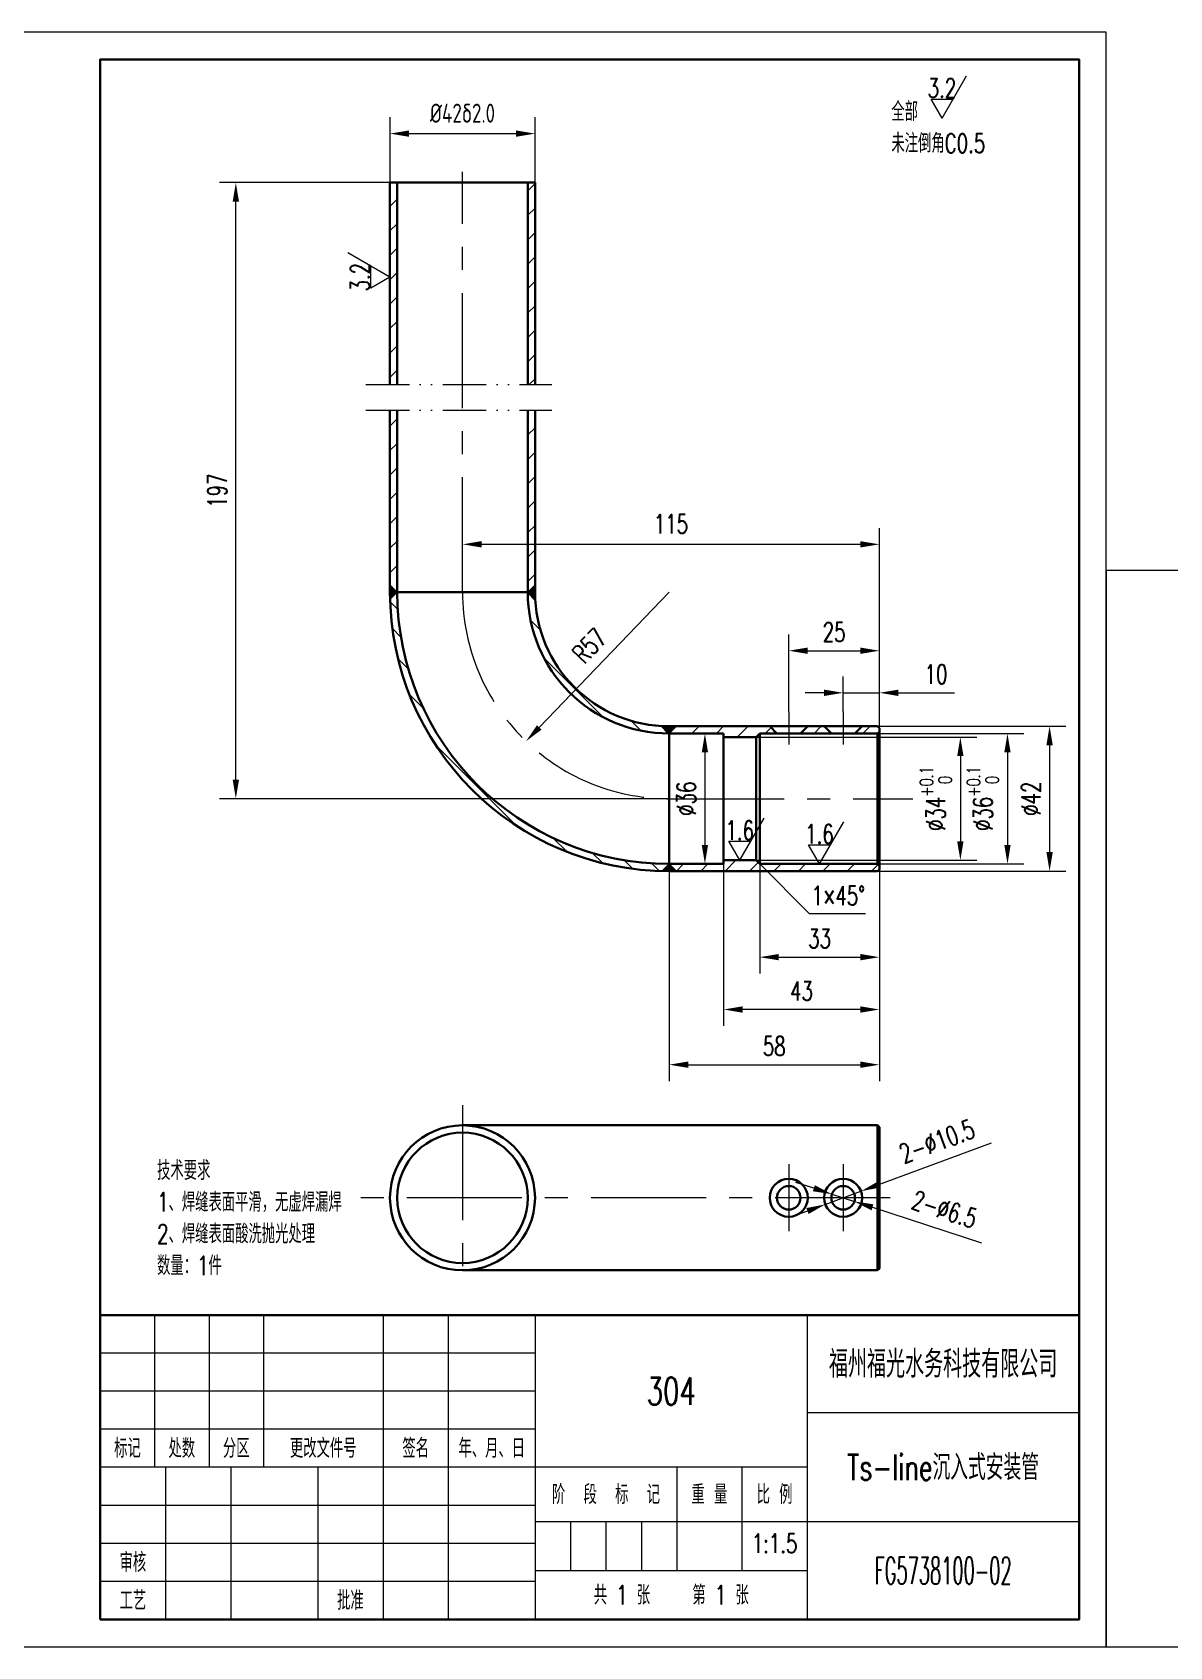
# Model space of a CAD drawing. Header units: millimetres. Extents: x 0 to 10469, y -1705 to 1188.
# Drawn here: x 2441.2 to 2755, y 0 to 445.5 of the extents above; entities that cross this region are included whole.
import ezdxf
from ezdxf.enums import TextEntityAlignment as Align

# ---------------------------------------------------------------- set-up
doc = ezdxf.new("R2010")
doc.units = ezdxf.units.MM
for name, pattern in [('ACAD_ISO02W100', [15, 12, -3]), ('ACAD_ISO12W100', [21, 12, -3, 0, -3, 0, -3]), ('CENTER', [50.8, 31.75, -6.35, 6.35, -6.35])]:
    doc.linetypes.add(name, pattern=pattern)
for name, color, linetype, lineweight in [('中心线', 1, 'CENTER', 15), ('剖断线', 3, 'ACAD_ISO12W100', 15), ('剖面线', 4, 'Continuous', 15), ('粗实线', 7, 'Continuous', 30), ('细实线', 3, 'Continuous', 15), ('虚线', 2, 'ACAD_ISO02W100', 15)]:
    doc.layers.add(name, color=color, linetype=linetype, lineweight=lineweight)
doc.styles.add('1.5', font='simplex.shx', dxfattribs={"width": 0.7, "height": 5.25, "bigfont": 'hztxt.shx'})
doc.styles.add('机械工程图样式', font='simplex.shx', dxfattribs={"width": 0.7, "height": 3.5, "bigfont": 'hztxt.shx'})
doc.dimstyles.new('机械工程图-1.5', dxfattribs={"dimtxt": 3.5, "dimasz": 5.25, "dimexe": 4.5, "dimexo": 0, "dimgap": 2.5, "dimtad": 1, "dimdec": 3, "dimdsep": 46, "dimtxsty": '1.5', "dimcen": 0, "dimclrd": 256, "dimclre": 256, "dimadec": 0, "dimazin": 2, "dimtfac": 1, "dimtdec": 3, "dimtmove": 0, "dimatfit": 3, "dimfxl": 1, "dimtolj": 1, "dimtzin": 0, "dimlwd": -1, "dimlwe": -1, "dimarcsym": 0})
doc.dimstyles.new('机械工程图-1.5-圆', dxfattribs={"dimtxt": 3.5, "dimasz": 5.25, "dimexe": 4.5, "dimexo": 0, "dimgap": 3, "dimtad": 1, "dimdec": 3, "dimdsep": 46, "dimtxsty": '1.5', "dimcen": 0, "dimclrd": 256, "dimclre": 256, "dimadec": 0, "dimazin": 2, "dimtfac": 1, "dimtdec": 3, "dimtmove": 0, "dimatfit": 0, "dimfxl": 1, "dimtolj": 1, "dimtzin": 0, "dimlwd": -1, "dimlwe": -1, "dimarcsym": 0})

# ---------------------------------------------------------------- blocks, each defined once
blk = doc.blocks.new('*D27')
at = {"layer": 'Defpoints', "color": 0}
for p in [(2631.92, 216.01), (2674.92, 214.51), (2631.92, 175.84)]:
    blk.add_point(p, dxfattribs=at)
at = {"layer": '细实线'}
for p, q in [((2631.92, 216.01), (2631.92, 171.34)), ((2674.92, 214.51), (2674.92, 171.34)), ((2669.67, 175.84), (2637.17, 175.84))]:
    blk.add_line(p, q, dxfattribs=at)
for points in [[(2637.17, 176.71), (2637.17, 174.96), (2631.92, 175.84)], [(2669.67, 176.71), (2669.67, 174.96), (2674.92, 175.84)]]:
    blk.add_solid(points, dxfattribs=at)
at = {"layer": '细实线', "color": 0, "insert": (2653.42, 180.96), "char_height": 5.25, "attachment_point": 5, "style": '1.5'}
blk.add_mtext('\\A1;43', dxfattribs=at)
blk = doc.blocks.new('*D31')
at = {"layer": 'Defpoints', "color": 0}
for p in [(2631.92, 252.01), (2626.79, 216.01), (2631.92, 216.01)]:
    blk.add_point(p, dxfattribs=at)
at = {"layer": '细实线'}
for p, q in [((2631.92, 252.01), (2622.29, 252.01)), ((2626.79, 246.76), (2626.79, 221.26)), ((2631.92, 216.01), (2622.29, 216.01))]:
    blk.add_line(p, q, dxfattribs=at)
for points in [[(2627.66, 246.76), (2625.91, 246.76), (2626.79, 252.01)], [(2625.91, 221.26), (2627.66, 221.26), (2626.79, 216.01)]]:
    blk.add_solid(points, dxfattribs=at)
at = {"layer": '细实线', "color": 0, "insert": (2621.66, 234.01), "char_height": 5.25, "attachment_point": 5, "rotation": 90, "style": '1.5'}
blk.add_mtext('\\A1;%%c36', dxfattribs=at)
blk = doc.blocks.new('*D32')
at = {"layer": 'Defpoints', "color": 0}
for p in [(2579.92, 417.54), (2539.92, 404.01), (2579.92, 404.01)]:
    blk.add_point(p, dxfattribs=at)
at = {"layer": '细实线'}
for p, q in [((2539.92, 404.01), (2539.92, 422.04)), ((2579.92, 404.01), (2579.92, 422.04)), ((2545.17, 417.54), (2574.67, 417.54))]:
    blk.add_line(p, q, dxfattribs=at)
for points in [[(2545.17, 418.42), (2545.17, 416.67), (2539.92, 417.54)], [(2574.67, 416.67), (2574.67, 418.42), (2579.92, 417.54)]]:
    blk.add_solid(points, dxfattribs=at)
at = {"layer": '细实线', "color": 0, "insert": (2559.92, 423.17), "char_height": 5.25, "attachment_point": 5, "style": '1.5'}
blk.add_mtext('\\A1;%%c42δ2.0', dxfattribs=at)
blk = doc.blocks.new('粗糙度')
at = {"layer": '细实线'}
for p, q in [((0, 0), (4.48, 7.75)), ((0, 0), (-2.02, 3.5)), ((-2.02, 3.5), (2.02, 3.5))]:
    blk.add_line(p, q, dxfattribs=at)
at = {"layer": '细实线', "style": '机械工程图样式', "width": 0.7}
blk.add_attdef('粗糙度', text='', height=3.5, dxfattribs=at).set_placement((-0.02, 5.51), align=Align.MIDDLE_CENTER)
blk = doc.blocks.new('*D33')
at = {"layer": 'Defpoints', "color": 0}
for p in [(2616.92, 214.01), (2674.92, 214.51), (2674.92, 160.6)]:
    blk.add_point(p, dxfattribs=at)
at = {"layer": '细实线'}
for p, q in [((2616.92, 214.01), (2616.92, 156.1)), ((2674.92, 214.51), (2674.92, 156.1)), ((2622.17, 160.6), (2669.67, 160.6))]:
    blk.add_line(p, q, dxfattribs=at)
for points in [[(2622.17, 161.48), (2622.17, 159.73), (2616.92, 160.6)], [(2669.67, 161.48), (2669.67, 159.73), (2674.92, 160.6)]]:
    blk.add_solid(points, dxfattribs=at)
at = {"layer": '细实线', "color": 0, "insert": (2645.92, 165.73), "char_height": 5.25, "attachment_point": 5, "style": '1.5'}
blk.add_mtext('\\A1;58', dxfattribs=at)
blk = doc.blocks.new('*D34')
at = {"layer": 'Defpoints', "color": 0}
for p in [(2640.92, 251.01), (2640.92, 217.01), (2697.25, 217.01)]:
    blk.add_point(p, dxfattribs=at)
at = {"layer": '细实线'}
for p, q in [((2640.92, 251.01), (2701.75, 251.01)), ((2697.25, 245.76), (2697.25, 222.26)), ((2640.92, 217.01), (2701.75, 217.01))]:
    blk.add_line(p, q, dxfattribs=at)
for points in [[(2698.12, 245.76), (2696.37, 245.76), (2697.25, 251.01)], [(2696.37, 222.26), (2698.12, 222.26), (2697.25, 217.01)]]:
    blk.add_solid(points, dxfattribs=at)
at = {"layer": '细实线', "color": 0, "insert": (2690.46, 234.01), "char_height": 5.25, "attachment_point": 5, "rotation": 90, "style": '1.5'}
blk.add_mtext('\\A1;\\A1;%%c34{\\H0.7x;\\S+0.1^   0;}', dxfattribs=at)
blk = doc.blocks.new('*D35')
at = {"layer": 'Defpoints', "color": 0}
for p in [(2559.92, 304.2), (2559.92, 291.01), (2674.92, 253.51)]:
    blk.add_point(p, dxfattribs=at)
at = {"layer": '细实线'}
for p, q in [((2559.92, 291.01), (2559.92, 308.7)), ((2674.92, 253.51), (2674.92, 308.7)), ((2669.67, 304.2), (2565.17, 304.2))]:
    blk.add_line(p, q, dxfattribs=at)
for points in [[(2565.17, 305.08), (2565.17, 303.33), (2559.92, 304.2)], [(2669.67, 305.08), (2669.67, 303.33), (2674.92, 304.2)]]:
    blk.add_solid(points, dxfattribs=at)
at = {"layer": '细实线', "color": 0, "insert": (2617.42, 309.83), "char_height": 5.25, "attachment_point": 5, "style": '1.5'}
blk.add_mtext('\\A1;115', dxfattribs=at)
blk = doc.blocks.new('*D36')
at = {"layer": 'Defpoints', "color": 0}
for p in [(2669.84, 125.7), (2659.99, 122.05)]:
    blk.add_point(p, dxfattribs=at)
at = {"layer": '细实线'}
for p, q in [((2674.76, 127.53), (2705.82, 139.04)), ((2659.99, 122.05), (2669.84, 125.7)), ((2655.07, 120.23), (2650.15, 118.41))]:
    blk.add_line(p, q, dxfattribs=at)
for points in [[(2674.46, 128.35), (2675.07, 126.71), (2669.84, 125.7)], [(2655.38, 119.41), (2654.77, 121.05), (2659.99, 122.05)]]:
    blk.add_solid(points, dxfattribs=at)
at = {"layer": '细实线', "color": 0, "insert": (2690.8, 139.47), "char_height": 5.25, "attachment_point": 5, "rotation": 20.3339, "style": '1.5'}
blk.add_mtext('\\A1;2-∅10.5', dxfattribs=at)
blk = doc.blocks.new('*D37')
at = {"layer": 'Defpoints', "color": 0}
for p in [(2661.83, 124.88), (2668.01, 122.87)]:
    blk.add_point(p, dxfattribs=at)
at = {"layer": '细实线'}
for p, q in [((2656.83, 126.51), (2651.84, 128.13)), ((2661.83, 124.88), (2668.01, 122.87)), ((2673, 121.25), (2703.06, 111.47))]:
    blk.add_line(p, q, dxfattribs=at)
for points in [[(2656.56, 125.68), (2657.11, 127.34), (2661.83, 124.88)], [(2673.27, 122.08), (2672.73, 120.42), (2668.01, 122.87)]]:
    blk.add_solid(points, dxfattribs=at)
at = {"layer": '细实线', "color": 0, "insert": (2692.87, 120.7), "char_height": 5.25, "attachment_point": 5, "rotation": 341.9789, "style": '1.5'}
blk.add_mtext('\\A1;2-∅6.5', dxfattribs=at)
blk = doc.blocks.new('*D38')
at = {"layer": 'Defpoints', "color": 0}
for p in [(2674.92, 274.84), (2649.92, 258.01), (2674.92, 254.01)]:
    blk.add_point(p, dxfattribs=at)
at = {"layer": '细实线'}
for p, q in [((2649.92, 258.01), (2649.92, 279.34)), ((2674.92, 254.01), (2674.92, 279.34)), ((2655.17, 274.84), (2669.67, 274.84))]:
    blk.add_line(p, q, dxfattribs=at)
for points in [[(2655.17, 275.72), (2655.17, 273.97), (2649.92, 274.84)], [(2669.67, 275.72), (2669.67, 273.97), (2674.92, 274.84)]]:
    blk.add_solid(points, dxfattribs=at)
at = {"layer": '细实线', "color": 0, "insert": (2662.42, 279.97), "char_height": 5.25, "attachment_point": 5, "style": '1.5'}
blk.add_mtext('\\A1;25', dxfattribs=at)
blk = doc.blocks.new('*D39')
at = {"layer": 'Defpoints', "color": 0}
for p in [(2674.92, 263.23), (2664.92, 258.01), (2674.92, 254.01)]:
    blk.add_point(p, dxfattribs=at)
at = {"layer": '细实线'}
for p, q in [((2664.92, 258.01), (2664.92, 267.73)), ((2674.92, 254.01), (2674.92, 267.73)), ((2659.67, 263.23), (2654.42, 263.23)), ((2664.92, 263.23), (2674.92, 263.23)), ((2680.17, 263.23), (2695.67, 263.23))]:
    blk.add_line(p, q, dxfattribs=at)
for points in [[(2659.67, 264.1), (2659.67, 262.35), (2664.92, 263.23)], [(2680.17, 264.1), (2680.17, 262.35), (2674.92, 263.23)]]:
    blk.add_solid(points, dxfattribs=at)
at = {"layer": '细实线', "color": 0, "insert": (2690.54, 268.35), "char_height": 5.25, "attachment_point": 5, "style": '1.5'}
blk.add_mtext('\\A1;10', dxfattribs=at)
blk = doc.blocks.new('*D40')
at = {"layer": 'Defpoints', "color": 0}
for p in [(2674.42, 252.01), (2674.42, 216.01), (2710.25, 216.01)]:
    blk.add_point(p, dxfattribs=at)
at = {"layer": '细实线'}
for p, q in [((2674.42, 252.01), (2714.75, 252.01)), ((2710.25, 246.76), (2710.25, 221.26)), ((2674.42, 216.01), (2714.75, 216.01))]:
    blk.add_line(p, q, dxfattribs=at)
for points in [[(2711.12, 246.76), (2709.37, 246.76), (2710.25, 252.01)], [(2709.37, 221.26), (2711.12, 221.26), (2710.25, 216.01)]]:
    blk.add_solid(points, dxfattribs=at)
at = {"layer": '细实线', "color": 0, "insert": (2703.46, 234.01), "char_height": 5.25, "attachment_point": 5, "rotation": 90, "style": '1.5'}
blk.add_mtext('\\A1;\\A1;%%c36{\\H0.7x;\\S+0.1^   0;}', dxfattribs=at)
blk = doc.blocks.new('*D28')
at = {"layer": 'Defpoints', "color": 0}
for p in [(2674.42, 254.01), (2674.42, 214.01), (2721.86, 214.01)]:
    blk.add_point(p, dxfattribs=at)
at = {"layer": '细实线'}
for p, q in [((2674.42, 254.01), (2726.36, 254.01)), ((2721.86, 248.76), (2721.86, 219.26)), ((2674.42, 214.01), (2726.36, 214.01))]:
    blk.add_line(p, q, dxfattribs=at)
for points in [[(2722.73, 248.76), (2720.98, 248.76), (2721.86, 254.01)], [(2720.98, 219.26), (2722.73, 219.26), (2721.86, 214.01)]]:
    blk.add_solid(points, dxfattribs=at)
at = {"layer": '细实线', "color": 0, "insert": (2716.73, 234.01), "char_height": 5.25, "attachment_point": 5, "rotation": 90, "style": '1.5'}
blk.add_mtext('\\A1;%%c42', dxfattribs=at)
blk = doc.blocks.new('*D41')
at = {"layer": 'Defpoints', "color": 0}
for p in [(2616.92, 291.01), (2577.45, 249.88)]:
    blk.add_point(p, dxfattribs=at)
at = {"layer": '细实线'}
blk.add_line((2616.92, 291.01), (2581.09, 253.67), dxfattribs=at)
blk.add_solid([(2580.45, 254.27), (2581.72, 253.06), (2577.45, 249.88)], dxfattribs=at)
at = {"layer": '细实线', "color": 0, "insert": (2594.94, 276.23), "char_height": 5.25, "attachment_point": 5, "rotation": 46.1784, "style": '1.5'}
blk.add_mtext('\\A1;R57', dxfattribs=at)
blk = doc.blocks.new('*D29')
at = {"layer": 'Defpoints', "color": 0}
for p in [(2641.92, 216.01), (2674.92, 214.51), (2674.92, 190.28)]:
    blk.add_point(p, dxfattribs=at)
at = {"layer": '细实线'}
for p, q in [((2641.92, 216.01), (2641.92, 185.78)), ((2674.92, 214.51), (2674.92, 185.78)), ((2647.17, 190.28), (2669.67, 190.28))]:
    blk.add_line(p, q, dxfattribs=at)
for points in [[(2647.17, 191.16), (2647.17, 189.41), (2641.92, 190.28)], [(2669.67, 191.16), (2669.67, 189.41), (2674.92, 190.28)]]:
    blk.add_solid(points, dxfattribs=at)
at = {"layer": '细实线', "color": 0, "insert": (2658.42, 195.41), "char_height": 5.25, "attachment_point": 5, "style": '1.5'}
blk.add_mtext('\\A1;33', dxfattribs=at)
blk = doc.blocks.new('标题栏')
at = {"layer": '粗实线'}
blk.add_lwpolyline([(-180, 0), (0, 0), (0, 56), (-180, 56)], close=True, dxfattribs=at)
at = {"layer": '细实线'}
for p, q in [((-170, 56), (-170, 28)), ((-160, 56), (-160, 28)), ((-150, 56), (-150, 28)), ((-128, 56), (-128, 0)), ((-116, 56), (-116, 0)), ((-100, 56), (-100, 0)), ((-50, 56), (-50, 0)), ((-100, 49), (-180, 49)), ((-100, 42), (-180, 42)), ((0, 38), (-50, 38)), ((-100, 35), (-180, 35)), ((-50, 28), (-180, 28)), ((-168, 28), (-168, 0)), ((-156, 28), (-156, 0)), ((-140, 28), (-140, 0)), ((-74, 28), (-74, 9)), ((-62, 28), (-62, 9)), ((-100, 21), (-180, 21)), ((0, 18), (-100, 18)), ((-93.5, 18), (-93.5, 9)), ((-87, 18), (-87, 9)), ((-80.5, 18), (-80.5, 9)), ((-100, 14), (-180, 14)), ((-100, 9), (-50, 9)), ((-100, 7), (-180, 7))]:
    blk.add_line(p, q, dxfattribs=at)
at = {"layer": '细实线', "style": '机械工程图样式', "width": 0.7}
for s, p in [('标记', (-175, 31.5)), ('处数', (-165, 31.49)), ('分区', (-155, 31.5)), ('更改文件号', (-139, 31.5)), ('签名', (-122, 31.5)), ('年、月、日', (-108, 31.5)), ('阶  段  标  记', (-87, 23)), ('重 量', (-68, 23)), ('比 例', (-56, 23)), ('审核', (-174, 10.5)), ('工艺', (-174, 3.5)), ('批准', (-134, 3.5))]:
    blk.add_text(s, height=3.5, dxfattribs=at).set_placement(p, align=Align.MIDDLE_CENTER)
for tag, height, p in [('单位名称', 5, (-25, 47)), ('材料标记', 5, (-75, 42)), ('图样名称', 5, (-25, 28)), ('重量', 3.5, (-68, 14)), ('比例', 3.5, (-56, 14)), ('图样代号', 5, (-25, 9)), ('共张第张', 3.5, (-75, 4.51))]:
    blk.add_attdef(tag, text='', height=height, dxfattribs=at).set_placement(p, align=Align.MIDDLE_CENTER)
blk = doc.blocks.new('*D51')
at = {"layer": 'Defpoints', "color": 0}
for p in [(2497.39, 404.01), (2539.92, 404.01), (2616.92, 234.01)]:
    blk.add_point(p, dxfattribs=at)
at = {"layer": '细实线'}
for p, q in [((2539.92, 404.01), (2492.89, 404.01)), ((2497.39, 239.26), (2497.39, 398.76)), ((2616.92, 234.01), (2492.89, 234.01))]:
    blk.add_line(p, q, dxfattribs=at)
for points in [[(2498.27, 398.76), (2496.52, 398.76), (2497.39, 404.01)], [(2496.52, 239.26), (2498.27, 239.26), (2497.39, 234.01)]]:
    blk.add_solid(points, dxfattribs=at)
at = {"layer": '细实线', "color": 0, "insert": (2492.27, 319.01), "char_height": 5.25, "attachment_point": 5, "rotation": 90, "style": '1.5'}
blk.add_mtext('\\A1;197', dxfattribs=at)

msp = doc.modelspace()

# ---------------------------------------------------------------- hatches: boundary and pattern name
at = {"layer": '剖面线'}
h = msp.add_hatch(dxfattribs=at)
h.set_pattern_fill('ANSI31', color=256, scale=1.5, style=0)
h.set_pattern_definition([(45, (159.6095, 596.675), (-3.367596, 3.367596), [])])
h.paths.add_polyline_path([(2579.9176, 404.0056), (2577.9176, 404.0056), (2577.9176, 348.2615), (2579.9176, 348.2615)])
h.paths.add_polyline_path([(2541.9176, 404.0056), (2539.9176, 404.0056), (2539.9176, 348.2615), (2541.9176, 348.2615)])
h.paths.add_polyline_path([(2541.9176, 341.2615), (2539.9176, 341.2615), (2539.9176, 293.0056), (2541.9176, 291.0056)])
h.paths.add_polyline_path([(2579.9176, 341.2615), (2577.9176, 341.2615), (2577.9176, 291.0056), (2579.9176, 293.0056)])
h = msp.add_hatch(color=256, dxfattribs=at)
h.paths.add_polyline_path([(2539.9176, 293.0056), (2539.9176, 291.0056), (2541.9176, 291.0056)])
h.paths.add_polyline_path([(2541.9176, 291.0056), (2539.9176, 291.0056, 0.00641207), (2539.9429, 289.0309)])
h = msp.add_hatch(dxfattribs=at)
h.set_pattern_fill('ANSI31', color=256, scale=1.5, angle=90, style=0)
h.set_pattern_definition([(135, (1582.5, 26.708), (-3.367596, -3.367596), [])])
h.paths.add_polyline_path([(2579.9748, 288.9484), (2577.9176, 291.0056, 0.41421356), (2616.9176, 252.0056), (2614.8603, 254.0628, -0.38198941)])
h.paths.add_polyline_path([(2541.9176, 291.0056), (2539.9429, 289.0309, 0.39926791), (2614.9429, 214.0309), (2616.9176, 216.0056, -0.41421356)])
h = msp.add_hatch(color=256, dxfattribs=at)
h.paths.add_polyline_path([(2579.9176, 293.0056), (2577.9176, 291.0056), (2579.9176, 291.0056)])
h.paths.add_polyline_path([(2579.9176, 291.0056), (2577.9176, 291.0056), (2579.9748, 288.9484, -0.01390832)])
h = msp.add_hatch(color=256, dxfattribs=at)
h.paths.add_polyline_path([(2618.9176, 254.0056), (2616.9176, 254.0056), (2616.9176, 252.0056)])
h.paths.add_polyline_path([(2616.9176, 254.0056, -0.01390832), (2614.8603, 254.0628), (2616.9176, 252.0056)])
h = msp.add_hatch(dxfattribs=at)
h.set_pattern_fill('ANSI31', color=256, scale=1.5, style=0)
h.set_pattern_definition([(45, (532.5, 1e-06), (-3.367596, 3.367596), [])])
h.paths.add_polyline_path([(2640.9176, 251.0056), (2641.9176, 252.0056), (2646.6676, 252.0056), (2644.6676, 254.0056), (2618.9176, 254.0056), (2616.9176, 252.0056), (2631.9176, 252.0056), (2631.9176, 251.0056)])
h.paths.add_polyline_path([(2674.4176, 252.0056), (2674.9176, 252.5056), (2674.9176, 253.5056), (2674.4176, 254.0056), (2670.1676, 254.0056), (2668.1676, 252.0056)])
h.paths.add_polyline_path([(2661.6676, 252.0056), (2659.6676, 254.0056), (2655.1676, 254.0056), (2653.1676, 252.0056)])
h.paths.add_polyline_path([(2641.9176, 216.0056), (2643.9176, 214.0056), (2674.4176, 214.0056), (2674.9176, 214.5056), (2674.9176, 215.5056), (2674.4176, 216.0056)])
h.paths.add_polyline_path([(2643.9176, 214.0056), (2641.9176, 216.0056), (2640.9176, 217.0056), (2631.9176, 217.0056), (2631.9176, 216.0056), (2616.9176, 216.0056), (2618.9176, 214.0056)])
h = msp.add_hatch(color=256, dxfattribs=at)
h.paths.add_polyline_path([(2616.9176, 216.0056), (2616.9176, 214.0056), (2618.9176, 214.0056)])
h.paths.add_polyline_path([(2614.9429, 214.0309, 0.00641207), (2616.9176, 214.0056), (2616.9176, 216.0056)])

# ---------------------------------------------------------------- linework, layer by layer
at = {"layer": '中心线'}
for p, q in [((2559.9176, 291.0056), (2559.9176, 407.0056)), ((2649.9176, 258.0056), (2649.9176, 249.0056)), ((2664.9176, 258.0056), (2664.9176, 249.0056)), ((2641.9176, 252.0056), (2684.1419, 252.0056)), ((2616.9176, 234.0056), (2684.1419, 234.0056)), ((2559.9176, 149.4554), (2559.9176, 99.1736)), ((2649.9176, 133.1284), (2649.9176, 114.6284)), ((2664.9176, 133.1284), (2664.9176, 114.6284)), ((2677.9176, 123.8784), (2530.1447, 123.8784))]:
    msp.add_line(p, q, dxfattribs=at)
msp.add_arc((2616.9176, 291.0056), 57, 180, 270, dxfattribs=at)
at = {"layer": '剖断线'}
for p, q in [((2533.2691, 348.2615), (2584.5663, 348.2615)), ((2533.2691, 341.2615), (2584.5663, 341.2615))]:
    msp.add_line(p, q, dxfattribs=at)
at = {"layer": '剖面线'}
for p, q in [((2541.9176, 291.0056), (2539.9176, 293.0056)), ((2541.9176, 291.0056), (2539.9429, 289.0309)), ((2577.9176, 291.0056), (2579.9176, 293.0056)), ((2577.9176, 291.0056), (2579.9748, 288.9484)), ((2616.9176, 252.0056), (2614.8603, 254.0628)), ((2616.9176, 252.0056), (2618.9176, 254.0056)), ((2616.9176, 216.0056), (2614.9429, 214.0309)), ((2616.9176, 216.0056), (2618.9176, 214.0056))]:
    msp.add_line(p, q, dxfattribs=at)
at = {"layer": '粗实线'}
for p, q in [((2539.9176, 404.0056), (2539.9176, 348.2615)), ((2539.9176, 404.0056), (2579.9176, 404.0056)), ((2541.9176, 404.0056), (2541.9176, 348.2615)), ((2577.9176, 348.2615), (2577.9176, 404.0056)), ((2579.9176, 348.2615), (2579.9176, 404.0056)), ((2539.9176, 341.2615), (2539.9176, 291.0056)), ((2541.9176, 341.2615), (2541.9176, 291.0056)), ((2577.9176, 291.0056), (2577.9176, 341.2615)), ((2579.9176, 291.0056), (2579.9176, 341.2615)), ((2539.9176, 291.0056), (2579.9176, 291.0056)), ((2616.9176, 254.0056), (2616.9176, 214.0056)), ((2616.9176, 254.0056), (2674.4176, 254.0056)), ((2646.6676, 252.0056), (2644.6676, 254.0056)), ((2653.1676, 252.0056), (2655.1676, 254.0056)), ((2661.6676, 252.0056), (2659.6676, 254.0056)), ((2668.1676, 252.0056), (2670.1676, 254.0056)), ((2674.4176, 254.0056), (2674.9176, 253.5056)), ((2616.9176, 252.0056), (2631.9176, 252.0056)), ((2631.9176, 252.0056), (2631.9176, 216.0056)), ((2631.9176, 251.0056), (2640.9176, 251.0056)), ((2641.9176, 252.0056), (2640.9176, 251.0056)), ((2640.9176, 217.0056), (2640.9176, 251.0056)), ((2641.9176, 252.0056), (2641.9176, 216.0056)), ((2641.9176, 252.0056), (2674.4176, 252.0056)), ((2674.4176, 252.0056), (2674.9176, 252.5056)), ((2674.4176, 216.0056), (2674.4176, 252.0056)), ((2674.9176, 253.5056), (2674.9176, 214.5056)), ((2616.9176, 216.0056), (2631.9176, 216.0056)), ((2674.4176, 214.0056), (2616.9176, 214.0056)), ((2640.9176, 217.0056), (2631.9176, 217.0056)), ((2641.9176, 216.0056), (2640.9176, 217.0056)), ((2674.4176, 216.0056), (2641.9176, 216.0056)), ((2674.4176, 216.0056), (2674.9176, 215.5056)), ((2674.9176, 214.5056), (2674.4176, 214.0056)), ((2674.4176, 143.8784), (2559.9176, 143.8784)), ((2674.4176, 143.8784), (2674.4176, 103.8784)), ((2674.4176, 143.8784), (2674.9176, 143.3784)), ((2674.9176, 143.3784), (2674.9176, 104.3784)), ((2559.9176, 103.8784), (2674.4176, 103.8784)), ((2674.9176, 104.3784), (2674.4176, 103.8784))]:
    msp.add_line(p, q, dxfattribs=at)
msp.add_lwpolyline([(2460, 7.5), (2730, 7.5), (2730, 438), (2460, 438)], close=True, dxfattribs=at)
for centre, radius in [((2559.9176, 123.8784), 20), ((2559.9176, 123.8784), 18), ((2649.9176, 123.8784), 5.25), ((2649.9176, 123.8784), 3.25), ((2664.9176, 123.8784), 5.25), ((2664.9176, 123.8784), 3.25)]:
    msp.add_circle(centre, radius, dxfattribs=at)
for radius in [77, 75, 39, 37]:
    msp.add_arc((2616.9176, 291.0056), radius, 180, 270, dxfattribs=at)
at = {"layer": '细实线'}
for p, q in [((2641.9176, 216.0056), (2655.582, 202.3412)), ((2655.582, 202.3412), (2671.0952, 202.3412))]:
    msp.add_line(p, q, dxfattribs=at)
for points in [[(2422.5, 0), (2737.5, 0), (2737.5, 445.5), (2422.5, 445.5)], [(2737.5, 0), (3157.5, 0), (3157.5, 297), (2737.5, 297)]]:
    msp.add_lwpolyline(points, close=True, dxfattribs=at)

# ---------------------------------------------------------------- block references
at = {"layer": '细实线', "xscale": 1.5, "yscale": 1.5, "zscale": 1.5}
for p, values in [((2692.1903, 421.8361), {'粗糙度': '3.2'}), ((2636.4176, 217.0056), {'粗糙度': '1.6'}), ((2658.4176, 216.0056), {'粗糙度': '1.6'})]:
    msp.add_blockref('粗糙度', p, dxfattribs=at).add_auto_attribs(values)
at = {"layer": '细实线', "xscale": 1.5, "yscale": 1.5, "zscale": 1.5, "rotation": 90}
msp.add_blockref('粗糙度', (2539.9176, 377.9584), dxfattribs=at).add_auto_attribs({'粗糙度': '3.2'})
at = {"layer": '虚线'}
ref = msp.add_blockref('标题栏', (2730, 7.5), dxfattribs=dict(at, xscale=1.5, yscale=1.5, zscale=1.5))
ref.add_attrib('材料标记', '304', dxfattribs={"layer": '细实线', "height": 7.5, "style": '机械工程图样式', "width": 0.7}).set_placement((2617.5, 70.5), align=Align.MIDDLE_CENTER)
ref.add_attrib('单位名称', '福州福光水务科技有限公司', dxfattribs={"layer": '细实线', "height": 7.5, "style": '机械工程图样式', "width": 0.7}).set_placement((2692.5, 78), align=Align.MIDDLE_CENTER)
ref.add_attrib('图样名称', 'Ts-line沉入式安装管', dxfattribs={"layer": '细实线', "height": 7, "style": '机械工程图样式', "width": 0.7}).set_placement((2692.5, 49.5), align=Align.MIDDLE_CENTER)
ref.add_attrib('图样代号', 'FG5738100-02', dxfattribs={"layer": '细实线', "height": 7.5, "style": '机械工程图样式', "width": 0.48}).set_placement((2692.5, 21), align=Align.MIDDLE_CENTER)
ref.add_attrib('比例', '1:1.5', dxfattribs={"layer": '细实线', "height": 5.25, "style": '机械工程图样式', "width": 0.7}).set_placement((2646, 28.5), align=Align.MIDDLE_CENTER)
ref.add_attrib('共张第张', '共 1 张    第 1 张', dxfattribs={"layer": '细实线', "height": 5.25, "style": '机械工程图样式', "width": 0.7}).set_placement((2617.5, 14.2628), align=Align.MIDDLE_CENTER)

# ---------------------------------------------------------------- texts
at = {"layer": '细实线', "char_height": 5.25, "attachment_point": 1, "style": '1.5'}
for s, insert, width in [('全部\\P未注倒角C0.5', (2678.2192, 426.2439), 51.780815), ('1×45%%d', (2656.1604, 209.8793), 15.120755), ('技术要求\\P1、焊缝表面平滑，无虚焊漏焊\\P2、焊缝表面酸洗抛光处理\\P数量：1件', (2475.6762, 134.0555), 51.723218)]:
    msp.add_mtext(s, dxfattribs=dict(at, insert=insert, width=width))

# ---------------------------------------------------------------- dimensions: what is measured, and where the dimension line sits
at = {"layer": '细实线'}
dim = msp.add_linear_dim(base=(2579.9176, 417.5439), p1=(2539.9176, 404.0056), p2=(2579.9176, 404.0056), text='%%c42δ2.0', dimstyle='机械工程图-1.5-圆', dxfattribs=at)
dim.commit()
dim.dimension.update_dxf_attribs({"geometry": '*D32', "text_midpoint": (2559.9176, 423.1689)})
for base, p1, p2, text, picture, middle in [((2497.3903, 404.0056), (2616.9176, 234.0056), (2539.9176, 404.0056), '197', '*D51', (2492.2653, 319.0056)), ((2626.7878, 216.0056), (2631.9176, 252.0056), (2631.9176, 216.0056), '%%c<>', '*D31', (2621.6628, 234.0056)), ((2710.2481, 216.0056), (2674.4176, 252.0056), (2674.4176, 216.0056), '\\A1;%%c<>{\\H0.7x;\\S+0.1^   0;}', '*D40', (2703.4606, 234.0056))]:
    dim = msp.add_linear_dim(base=base, p1=p1, p2=p2, angle=90, text=text, dimstyle='机械工程图-1.5', dxfattribs=at)
    dim.commit()
    dim.dimension.update_dxf_attribs({"geometry": picture, "text_midpoint": middle})
for base, p1, p2, dimstyle, picture, middle in [((2559.9176, 304.2001), (2674.9176, 253.5056), (2559.9176, 291.0056), '机械工程图-1.5-圆', '*D35', (2617.4176, 309.8251)), ((2674.9176, 274.8417), (2649.9176, 258.0056), (2674.9176, 254.0056), '机械工程图-1.5', '*D38', (2662.4176, 279.9667)), ((2674.9176, 263.2297), (2664.9176, 258.0056), (2674.9176, 254.0056), '机械工程图-1.5', '*D39', (2690.5426, 268.3547)), ((2631.9176, 175.8365), (2674.9176, 214.5056), (2631.9176, 216.0056), '机械工程图-1.5', '*D27', (2653.4176, 180.9615))]:
    dim = msp.add_linear_dim(base=base, p1=p1, p2=p2, dimstyle=dimstyle, dxfattribs=at)
    dim.commit()
    dim.dimension.update_dxf_attribs({"geometry": picture, "text_midpoint": middle})
dim = msp.add_radius_dim(center=(2616.9176, 291.0056), mpoint=(2577.4499, 249.8801), dimstyle='机械工程图-1.5-圆', dxfattribs=at)
dim.commit()
dim.dimension.update_dxf_attribs({"geometry": '*D41', "text_midpoint": (2594.9429, 276.2316)})
for base, p1, p2, text, picture, middle in [((2721.8567, 214.0056), (2674.4176, 254.0056), (2674.4176, 214.0056), '%%c42', '*D28', (2721.8567, 234.0056)), ((2697.2456, 217.0056), (2640.9176, 251.0056), (2640.9176, 217.0056), '\\A1;%%c<>{\\H0.7x;\\S+0.1^   0;}', '*D34', (2697.2456, 234.0056))]:
    dim = msp.add_linear_dim(base=base, p1=p1, p2=p2, angle=90, text=text, dimstyle='机械工程图-1.5', dxfattribs=at)
    dim.commit()
    dim.dimension.update_dxf_attribs({"geometry": picture, "text_midpoint": middle, "dimtype": 160})
for base, p1, picture, middle in [((2674.9176, 160.6026), (2616.9176, 214.0056), '*D33', (2645.9176, 160.6026)), ((2674.9176, 190.2808), (2641.9176, 216.0056), '*D29', (2658.4176, 190.2808))]:
    dim = msp.add_linear_dim(base=base, p1=p1, p2=(2674.9176, 214.5056), dimstyle='机械工程图-1.5', dxfattribs=at)
    dim.commit()
    dim.dimension.update_dxf_attribs({"geometry": picture, "text_midpoint": middle, "dimtype": 160})
for p1, p2, picture, middle in [((2659.9947, 122.0541), (2669.8404, 125.7027), '*D36', (2692.7551, 134.1945)), ((2661.827, 124.8838), (2668.0081, 122.873), '*D37', (2691.133, 115.3498))]:
    dim = msp.add_diameter_dim_2p(p1=p1, p2=p2, text='2-<>', dimstyle='机械工程图-1.5-圆', dxfattribs=at)
    dim.commit()
    dim.dimension.update_dxf_attribs({"geometry": picture, "text_midpoint": middle, "dimtype": 163})

doc.saveas('drawing.dxf')
